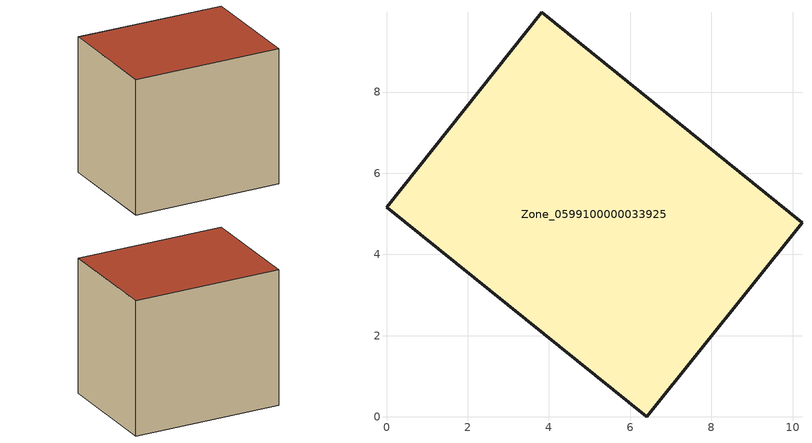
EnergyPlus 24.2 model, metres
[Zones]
Zone_0599100000033925
 floor ground (C_G): 3.82,9.97 10.23,4.78 6.41,0 0,5.17 z0.55
 wall outside (C_F): 6.41,0 10.23,4.78 3.82,9.97 0,5.17 6.41,0 z0.55:8.05
 roof outside (C_R): 10.23,4.78 3.82,9.97 0,5.17 6.41,0 z8.05
[BUILDING]
Pand.0599100000033925: North Axis=0; Terrain=City; Loads Convergence Tolerance Value=0.04; Temperature Convergence Tolerance Value=0.4; Solar Distribution=FullExterior; Maximum Number of Warmup Days=25; Minimum Number of Warmup Days=1
[Site:Location]
Rotterdam.The.Hague.AP_ZH_NLD Design_Conditions: Latitude=51.96; Longitude=4.45; Time Zone=1; Elevation=-4.5
[SITE:GROUNDTEMPERATURE:BUILDINGSURFACE]
18, 18, 18, 18, 18, 18, 18, 18, 18, 18, 18, 18
[MATERIAL] Thermal Absorptance=0.9; Solar Absorptance=0.7; Visible Absorptance=0.7
Name | Roughness | Thickness | Conductivity | Density | Specific Heat
G.TI.1965-1974 | MediumSmooth | 0.15 | 0.882353 | 540 | 1210
F.TI.1965-1974 | Rough | 0.3 | 0.697674 | 1920 | 840
R.TI.1965-1974 | MediumRough | 0.2 | 0.232558 | 1500 | 1000
[CONSTRUCTION]
C_G: G.TI.1965-1974
C_F: F.TI.1965-1974
C_R: R.TI.1965-1974
[ZONE]
Zone_0599100000033925: Type=1; Multiplier=1; Ceiling Height=Autocalculate; Volume=Autocalculate; Floor Area=autocalculate; Part of Total Floor Area=Yes
[ZONEINFILTRATION:DESIGNFLOWRATE]
Infil_Zone_0599100000033925: Zone or ZoneList or Space or SpaceList=Zone_0599100000033925; Schedule=AlwaysOn; Design Flow Rate Calculation Method=Flow/Area; Flow Rate per Floor Area=0.003; Constant Term Coefficient=1; Temperature Term Coefficient=0; Velocity Term Coefficient=0; Velocity Squared Term Coefficient=0
[HVACTEMPLATE:ZONE:IDEALLOADSAIRSYSTEM]
Zone_0599100000033925: Maximum Heating Supply Air Temperature=50; Minimum Cooling Supply Air Temperature=13; Maximum Heating Supply Air Humidity Ratio=0.0156; Minimum Cooling Supply Air Humidity Ratio=0.0077; Heating Limit=NoLimit; Cooling Limit=NoLimit; Dehumidification Control Type=ConstantSensibleHeatRatio; Cooling Sensible Heat Ratio=0.7; Dehumidification Setpoint=60; Humidification Control Type=None; Humidification Setpoint=30; Outdoor Air Method=None; Outdoor Air Flow Rate per Person=0.00944; Outdoor Air Flow Rate per Zone Floor Area=0; Outdoor Air Flow Rate per Zone=0; Demand Controlled Ventilation Type=None; Outdoor Air Economizer Type=NoEconomizer; Heat Recovery Type=None; Sensible Heat Recovery Effectiveness=0.7; Latent Heat Recovery Effectiveness=0.65
[ZONECONTROL:THERMOSTAT]
ThermostatControl_Zone_0599100000033925: Zone or ZoneList=Zone_0599100000033925; Control Type Schedule=DualSetpointControlType; Control 1=Thermostat_Zone_0599100000033925; Temperature Difference Between Cutout And Setpoint=0
[THERMOSTATSETPOINT:DUALSETPOINT]
Thermostat_Zone_0599100000033925: Heating Setpoint Temperature Schedule=HeatingSetpoint_Zone_0599100000033925; Cooling Setpoint Temperature Schedule=CoolingSetpoint_Zone_0599100000033925
[SCHEDULE:COMPACT]
HeatingSetpoint_Zone_0599100000033925: Through: 12/31, For: AllDays, Until: 24:00, 21
CoolingSetpoint_Zone_0599100000033925: Through: 12/31, For: AllDays, Until: 24:00, 24
DualSetpointControlType: Through: 12/31, For: AllDays, Until: 24:00, 4
AlwaysOn: Through: 12/31, For: AllDays, Until: 24:00, 1
